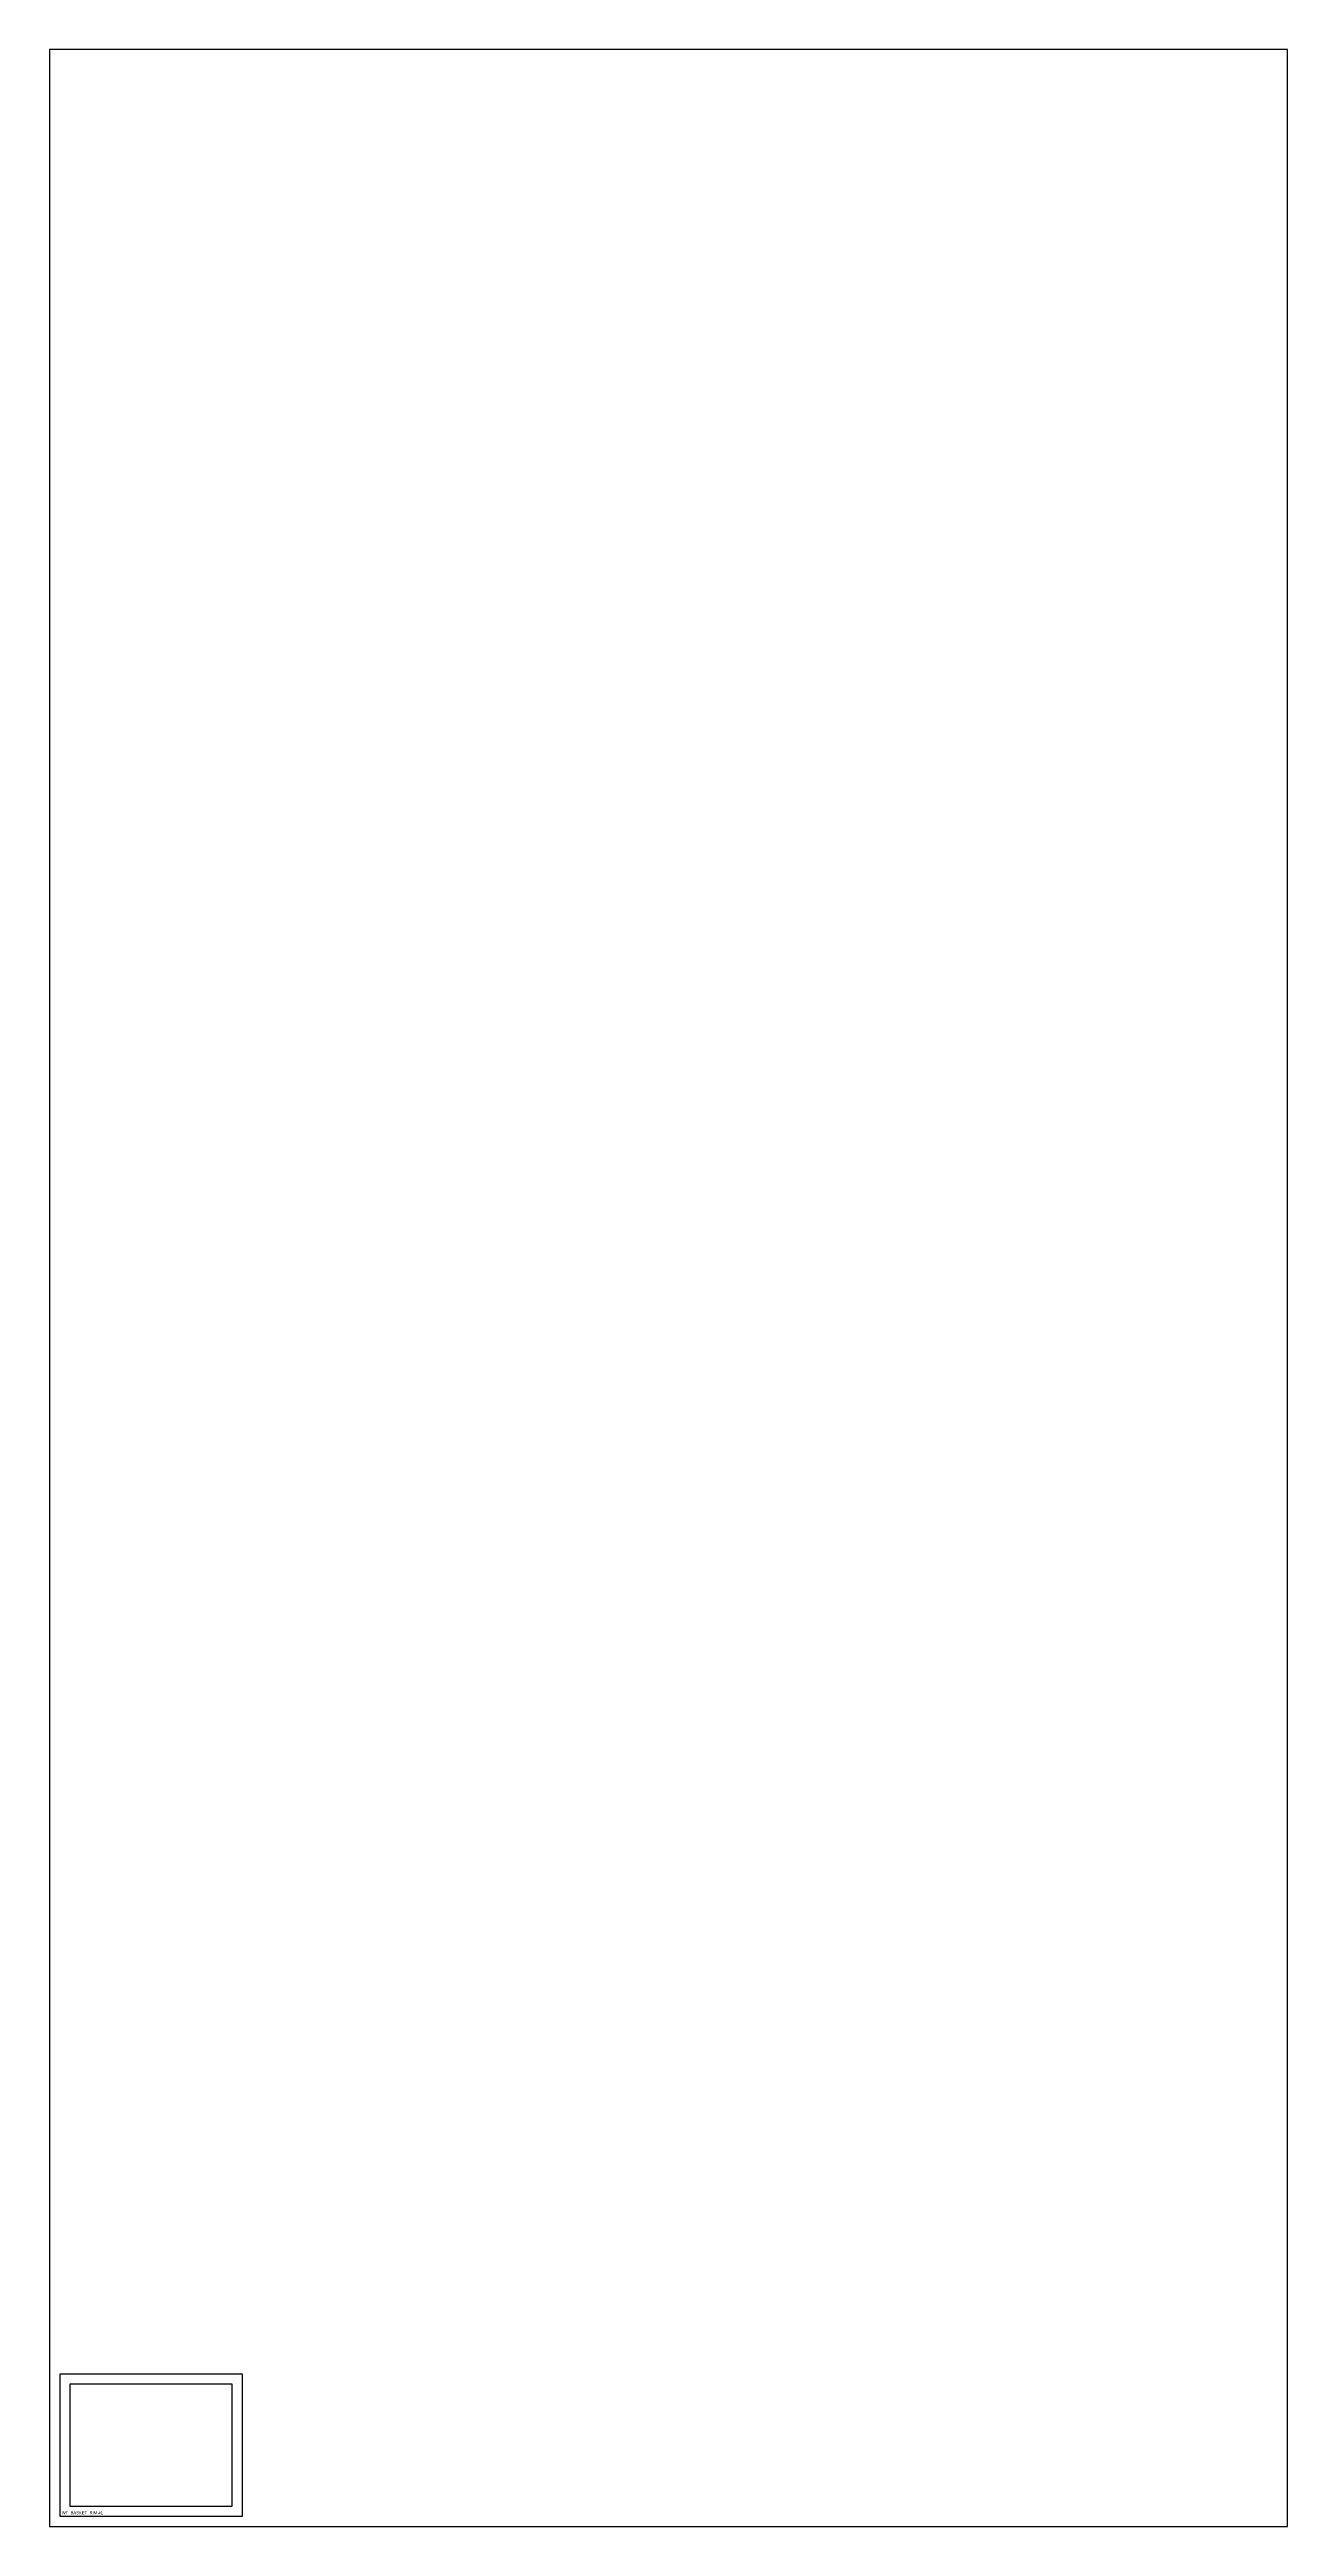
# Model space of a CAD drawing. Header units: millimetres. Extents: x 0 to 1219, y 0 to 2438.
import ezdxf

# ---------------------------------------------------------------- set-up
doc = ezdxf.new("R2010")
doc.units = ezdxf.units.MM
for name, color, linetype in [('CUT_INNER', 7, 'Continuous'), ('CUT_OUTER', 7, 'Continuous'), ('PART_MARK_NO_CUT', 7, 'Continuous'), ('STOCK_NO_CUT', 7, 'Continuous')]:
    doc.layers.add(name, color=color, linetype=linetype)

msp = doc.modelspace()

# ---------------------------------------------------------------- linework, layer by layer
at = {"layer": 'CUT_INNER'}
msp.add_lwpolyline([(20, 20), (180, 20), (180, 140), (20, 140)], close=True, dxfattribs=at)
at = {"layer": 'CUT_OUTER'}
msp.add_lwpolyline([(10, 10), (190, 10), (190, 150), (10, 150)], close=True, dxfattribs=at)
at = {"layer": 'STOCK_NO_CUT'}
msp.add_lwpolyline([(0, 0), (1219.2, 0), (1219.2, 2438.4), (0, 2438.4)], close=True, dxfattribs=at)

# ---------------------------------------------------------------- texts
at = {"layer": 'PART_MARK_NO_CUT'}
msp.add_text('WT_BASKET_RIM #1', height=3, dxfattribs=at).set_placement((12, 12))

doc.saveas('drawing.dxf')
